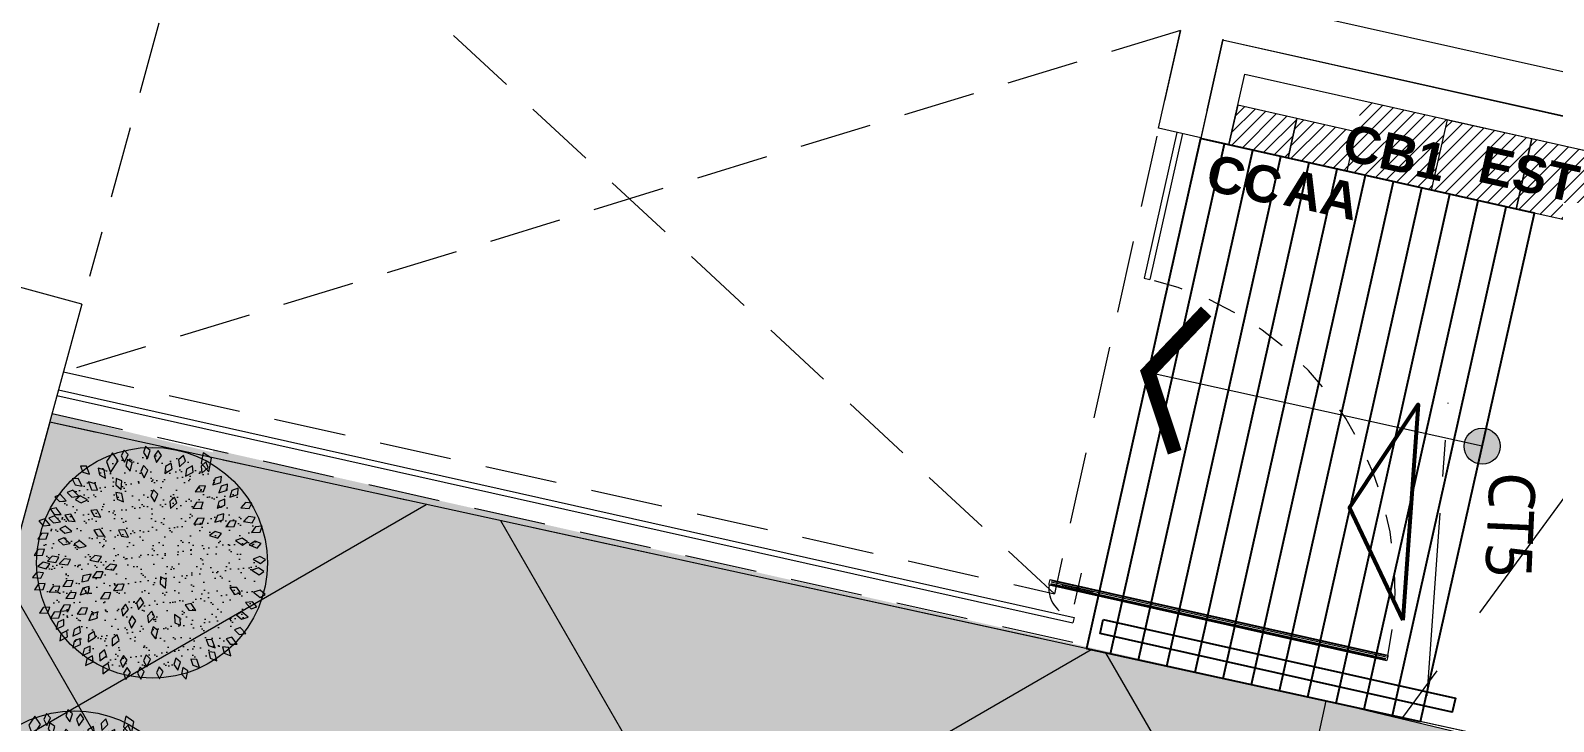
# Model space of a CAD drawing. Header units: inches. Extents: x 0 to 766, y -245 to 236.
# Drawn here: x 206.42 to 211.7, y 80.22 to 82.62 of the extents above; entities that cross this region are included whole.
import ezdxf

# ---------------------------------------------------------------- set-up
doc = ezdxf.new("R2010")
doc.units = ezdxf.units.IN
doc.header["$MEASUREMENT"] = 0
for name, pattern in [('ACAD_ISO03W100', [30, 12, -18]), ('ACAD_ISO13W100', [36, 12, -3, 12, -3, 0, -3, 0, -3]), ('HIDDEN', [0.375, 0.25, -0.125]), ('XREF_PAISAJISMO_200612$0$CENTERX2', [101.60000000000001, 63.5, -12.7, 12.7, -12.7])]:
    doc.linetypes.add(name, pattern=pattern)
for name, color, linetype, lineweight in [('A-PROYECCIONES', 251, 'HIDDEN', 9), ('DLP_ETAPAS', 251, 'Continuous', 9), ('DLP_HATCH', 251, 'Continuous', 9), ('DLP_MOBILIARIO', 251, 'Continuous', 9), ('DLP_MOBILIARIO FIJO', 251, 'Continuous', 9), ('DLP_MUROS', 251, 'Continuous', 9), ('DLP_PROYECCIONES', 251, 'HIDDEN', 9), ('MQ.TEXTOS GENERALES', 251, 'Continuous', 9), ('XREF_PAISAJISMO_200612$0$A-AN-CORTE', 251, 'Continuous', 9), ('XREF_PAISAJISMO_200612$0$A-MURO BAJO', 251, 'Continuous', 9), ('XREF_PAISAJISMO_200612$0$HATCH MUROS', 251, 'Continuous', 9), ('XREF_VEGETACION_200612$0$0_PA_alternathera verde', 251, 'Continuous', 9), ('XREF_VEGETACION_200612$0$0_PA_arrayan', 251, 'Continuous', 9), ('XREF_VEGETACION_200612$0$0_PA_VEGETACION', 251, 'Continuous', 9)]:
    doc.layers.add(name, color=color, linetype=linetype, lineweight=lineweight)
doc.styles.add('CUADROS', font='arial.ttf', dxfattribs={"height": 2})
doc.styles.add('XREF_PAISAJISMO_200612$0$AMB 50', font='l_10646.ttf', dxfattribs={"height": 0.2})

# ---------------------------------------------------------------- blocks, each defined once
blk = doc.blocks.new('XREF_PAISAJISMO_200612')
at = {"layer": 'XREF_PAISAJISMO_200612$0$HATCH MUROS', "true_color": 0xfecc66, "transparency": 33554636}
h = blk.add_hatch(color=31, dxfattribs=at)
h.dxf.hatch_style = 1
edge = h.paths.add_edge_path()
edge.add_line((54.89405069625354, 74.69672495964915), (55.27811512877815, 76.46721136756241))
edge.add_line((55.27811512877815, 76.46721136756241), (54.79171079854132, 76.58343159873039))
edge.add_line((54.79171079854132, 76.58343159873039), (54.51503128538025, 75.31592099461704))
edge.add_line((54.51503128538025, 75.31592099461704), (53.28586507274304, 75.64527508895844))
edge.add_arc((52.72007357972325, 73.97640617378056), 1.762170102351234, 71.27195757771082, 169.4345057587944)
edge.add_line((50.9877793911146, 74.29951654747128), (51.6265304882545, 73.47352974489331))
edge.add_arc((52.67135024428717, 74.06374299060553), 1.199999999170964, 66.45868895567799, 209.4618790281843, ccw=False)
edge.add_line((53.15064245814574, 75.16386978980154), (54.34548771445407, 74.8276569833979))
edge.add_line((54.34548771445407, 74.8276569833979), (54.89405069625354, 74.69672495964915))
at = {"layer": 'XREF_PAISAJISMO_200612$0$A-AN-CORTE', "linetype": 'XREF_PAISAJISMO_200612$0$CENTERX2', "ltscale": 0.01}
blk.add_line((52.59818449037266, 41.13173306826502, 2.873573018057788e-07), (55.21519589924719, 77.6159012708813, 1.507209068436844e-06), dxfattribs=at)
at = {"layer": 'XREF_PAISAJISMO_200612$0$A-AN-CORTE', "lineweight": 53, "elevation": 1.507209068436844e-06}
blk.add_lwpolyline([(55.05788557277992, 76.86264348123223), (54.87269481469411, 77.25189071241766), (55.11154524658923, 77.61072144471109)], close=True, dxfattribs=at)
at = {"layer": 'XREF_PAISAJISMO_200612$0$A-MURO BAJO', "elevation": 1.44340684943998e-06}
blk.add_lwpolyline([(54.89405069625354, 74.69672495964915), (55.27811512877815, 76.46721136756241), (54.79171079854132, 76.58343159873039), (54.51503128538025, 75.31592099461704), (53.28586507274304, 75.64527508895844, 0.4565830845115735), (50.9877793911146, 74.29951654747128), (51.6265304882545, 73.47352974489331, -0.7199181221196141), (53.15064245814574, 75.16386978980154), (54.34548771445407, 74.8276569833979)], format="xyb", close=True, dxfattribs=at)
at = {"layer": 'XREF_PAISAJISMO_200612$0$A-AN-CORTE', "insert": (55.50302353591542, 77.00608126446605, 1.507209075197874e-06), "char_height": 0.16, "attachment_point": 3, "rotation": 267.4064678946744, "style": 'XREF_PAISAJISMO_200612$0$AMB 50'}
blk.add_mtext_dynamic_manual_height_columns('CT5', width=1.056486298072969, gutter_width=1, heights=[0], dxfattribs=at)
blk = doc.blocks.new('XREF_VEGETACION_200612$0$vib 2')
at = {"layer": 'XREF_VEGETACION_200612$0$0_PA_arrayan', "color": 68, "true_color": 0x3d5200}
for points in [[(471.9991278601013, 17.40327505128238), (471.9866738549131, 17.38433920615082), (471.9947412778862, 17.36167107864796), (472.0110900439348, 17.38599382868125)], [(472.0238042046054, 17.40891701607177), (472.0178819022391, 17.39633102536962), (472.0247516089712, 17.3832593512432), (472.0325724509072, 17.399456377245)], [(472.0691685130013, 17.41660571361439), (472.0648215750683, 17.40339265348848), (472.0732307002172, 17.39125394889214), (472.0790227100223, 17.4082822148728)], [(472.0956921621608, 17.40829769946393), (472.0877171243825, 17.39690122633817), (472.0922654877425, 17.38285224325039), (472.1027251134618, 17.39748458584128)], [(472.1916999459867, 17.40313652296629), (472.1872218011545, 17.38091908173373), (472.2031735761645, 17.36290608109706), (472.2092520207831, 17.39157541718157)], [(471.9312554757778, 17.3750014276066), (471.9362852374229, 17.36203291477503), (471.9504886970377, 17.35799270809355), (471.9441533511697, 17.37482638305241)], [(472.030705056617, 17.38915131883394), (472.0274703579561, 17.37562292085584), (472.0368584490883, 17.36422444376731), (472.0412164100832, 17.38167487057731)], [(472.0650128810584, 17.3758903175073), (472.0593512305805, 17.36318494300917), (472.0664888819454, 17.35025762820493), (472.0739742462451, 17.36661239941043)], [(472.1233968454622, 17.38147155532374), (472.1115935541864, 17.37411199403718), (472.1102724547834, 17.35940430110412), (472.1256297008644, 17.3687672179945)], [(472.1495084159559, 17.39750684251197), (472.1393987686251, 17.3879530025446), (472.1410202030202, 17.37327538402019), (472.1542160061473, 17.38549749511912)], [(472.1685617030637, 17.37516873027289), (472.1563760033923, 17.36846130522355), (472.154257793917, 17.35384710925976), (472.170101040688, 17.36236184658062)], [(472.1970701181393, 17.38396217420498), (472.1868647333844, 17.37451066907229), (472.1883382153296, 17.35981746023259), (472.2016564808482, 17.37190600950316)], [(471.9138282526026, 17.34757867194693), (471.9201314029929, 17.33517902991852), (471.9346680541604, 17.33258147185742), (471.9266788235137, 17.34869610537996)], [(471.9672958700494, 17.32413026281313), (471.9626095443429, 17.33722679589073), (471.9485174655376, 17.34163982772762), (471.9544070842902, 17.32464507527751)], [(471.9690640062734, 17.37018244325063), (471.9712709731591, 17.35644890312261), (471.984315701971, 17.34952816723208), (471.9816401853354, 17.36731442121183)], [(472.0072622541147, 17.34896166609289), (472.0063585641862, 17.33508131408768), (472.0175366961939, 17.32543191514983), (472.0188851998752, 17.3433676548255)], [(472.2301299494396, 17.35317426655325), (472.216849733088, 17.34903703548267), (472.2118540585104, 17.33514082122968), (472.229079194109, 17.34031807180304)], [(471.8767784409972, 17.30959797979472), (471.8865132369244, 17.29966245889579), (471.9011591910421, 17.30154860921541), (471.8887008433954, 17.31452161171296)], [(471.9031515122751, 17.31885644349842), (471.9129879981514, 17.30902158849829), (471.9276137748297, 17.31105829947583), (471.9150226352793, 17.3239024586428)], [(471.920530002957, 17.30365578525095), (471.9328255470115, 17.29715190766251), (471.9462039124707, 17.30340337730459), (471.9303899802034, 17.31197243595434)], [(472.0059207432759, 17.31863085172833), (472.0092072874428, 17.30511495535762), (472.0227586467599, 17.29924791217451), (472.0186844011268, 17.31676675181666)], [(472.0858690981479, 17.32473780537327), (472.0804718505148, 17.31191787771129), (472.0878757557742, 17.29914119105299), (472.0950207297554, 17.31564751004578)], [(472.1308908290395, 17.30936928412336), (472.1207254950664, 17.2998747165982), (472.1222610845667, 17.28518786874244), (472.1355281224477, 17.29733261763874)], [(472.1965609583441, 17.33334824426671), (472.1826713152425, 17.33260082083919), (472.1744144473753, 17.32035804059637), (472.1923836147395, 17.32114432560812)], [(472.2427193064499, 17.33677128993281), (472.2295514937284, 17.33228915479364), (472.2249198925387, 17.31826739294021), (472.2420041621569, 17.32389206639803)], [(472.2652836304198, 17.32779293227077), (472.2522345667672, 17.32297600741501), (472.2479625335379, 17.30884054608046), (472.264897601269, 17.31489964674247)], [(471.8674055556874, 17.2834126044072), (471.8757167310754, 17.27225889690928), (471.8904833037422, 17.2721595655193), (471.8798815137007, 17.28668923405706)], [(471.9531595826988, 17.28075862140554), (471.9600395856749, 17.26866951944026), (471.9746824210687, 17.26675930827994), (471.9659432856084, 17.28247989132526)], [(472.1913401827306, 17.29818071918495), (472.1774505396288, 17.29743329575765), (472.1691936717617, 17.2851905155149), (472.1871628391261, 17.28597680052635)], [(472.2350661995038, 17.27384185733024), (472.2216746009388, 17.27008075175502), (472.2162890624615, 17.25633093319752), (472.2336533384089, 17.26102040445849)], [(472.2375130577273, 17.30498623644828), (472.2246111890482, 17.29978790865365), (472.2207564112678, 17.28553300692428), (472.2375061007713, 17.29208717517187)], [(472.2947827198608, 17.29633274976908), (472.2809356677341, 17.29765183076583), (472.2709557496599, 17.28676777038925), (472.2888430447632, 17.28488259300386)], [(471.8432023853429, 17.25905713633304), (471.8522458463065, 17.248488473169), (471.8669855839673, 17.24938383272581), (471.8554293522136, 17.26316652939764)], [(471.8641238487728, 17.26429892228333), (471.8739965423655, 17.25450041482125), (471.8886147074063, 17.25659105728167), (471.8759762794365, 17.26938868824808)], [(471.8875433468671, 17.24168499085601), (471.8983226230563, 17.23289362963541), (471.9126679937606, 17.23639675315681), (471.898844281489, 17.24790389002589)], [(471.8982852881148, 17.27098195765526), (471.905596492749, 17.25914865236626), (471.9202986570771, 17.25776738515364), (471.9109986551812, 17.27316281254658)], [(471.9596715611343, 17.23897057432196), (471.9672595637616, 17.2273128282531), (471.9819901928693, 17.22627837132236), (471.9723300109548, 17.24145038850105)], [(472.1935039490474, 17.26467152883387), (472.1796143059458, 17.26392410540634), (472.1713574380786, 17.25168132516353), (472.1893266054428, 17.2524676101753)], [(472.2614461514057, 17.25911742810021), (472.247556508304, 17.25837000467263), (472.2392996404368, 17.24612722443015), (472.2572688078012, 17.24691350944158)], [(472.3013743825365, 17.26605887792175), (472.2876041292039, 17.26802380805665), (472.27712633719, 17.25761816489685), (472.2949059541694, 17.25489889294519)], [(472.3160978734025, 17.2472291267417), (472.3022082303008, 17.24648170331412), (472.2939513624336, 17.23423892307136), (472.3119205297978, 17.23502520808304)], [(471.8626886242028, 17.23282966493801), (471.8487989811011, 17.2320822415104), (471.8405421132339, 17.21983946126758), (471.8585112805981, 17.22062574627935)], [(471.8840771310779, 17.21759840403476), (471.8942489705281, 17.20811080636852), (471.9087952631908, 17.210653817342), (471.8957660037138, 17.22305331803207)], [(471.9179686242347, 17.21006536739594), (471.9287884193358, 17.20132392236419), (471.9431174452183, 17.20489331339161), (471.9292406941218, 17.21633643354752)], [(472.0121751053676, 17.23879815353993), (472.0185452591874, 17.22643280002396), (472.0330957531845, 17.22391393927114), (472.0250194416004, 17.23998510634376)], [(472.2303035076272, 17.23186319229057), (472.2170309881666, 17.23602504938171), (472.2050109889733, 17.2274471035644), (472.2221185369953, 17.2218936343279)], [(472.2855023918595, 17.21469772316737), (472.2737293897624, 17.22210564115389), (472.2599197582529, 17.21687538182732), (472.2750463125652, 17.20714416532985)], [(472.3143617069008, 17.21054551540897), (472.3013713616356, 17.21551861878223), (472.288844847143, 17.20769890205324), (472.3055770190808, 17.20110014140263)], [(471.8550422716805, 17.19861191274353), (471.8411526285786, 17.19786448931595), (471.8328957607115, 17.18562170907313), (471.8508649280757, 17.1864079940849)], [(471.8853725824287, 17.18197588400755), (471.8715792613734, 17.18377174634582), (471.8612299039518, 17.17323835486857), (471.8790415405041, 17.17073739040887)], [(471.910446139305, 17.17683221118372), (471.896628000266, 17.17842590524867), (471.8864339929978, 17.1677420973663), (471.9042803415284, 17.16550221700888)], [(471.9756770814882, 17.18322690456202), (471.9619528263375, 17.18549089392448), (471.9512511746037, 17.17531562069885), (471.9689674367252, 17.1722102581862)], [(472.3233366244269, 17.17668400320403), (472.311261622581, 17.18358872316204), (472.2976849031984, 17.17778060592329), (472.3132084730252, 17.16869611365746)], [(471.8529816687287, 17.14894762808089), (471.8391069233886, 17.14993366511248), (471.8293913657062, 17.13881298734668), (471.8473187878926, 17.1373580805982)], [(471.8660329037291, 17.16782945297891), (471.8525135439806, 17.17110172119393), (471.8410890306565, 17.16174533137982), (471.8585272836685, 17.1573389097268)], [(471.9338902948323, 17.12975302772929), (471.9475505362749, 17.13237574216433), (471.9540722237375, 17.14562448277169), (471.9363753537723, 17.14241044896286)], [(471.9794218933341, 17.15051873528043), (471.9655125491025, 17.15062347457134), (471.9565212977791, 17.1389094259676), (471.9745048867752, 17.1385935989407)], [(472.0081281987939, 17.16505209735902), (471.9943778646585, 17.16715189221545), (471.9837985925572, 17.1568494392622), (472.0015507046439, 17.15395604396474)], [(472.320219637316, 17.15175342620461), (472.3084552124438, 17.15917495803504), (472.2946395399031, 17.15396067694493), (472.3097548271959, 17.14421196882793)], [(471.8561739585929, 17.12575092121491), (471.8422843154911, 17.12500349778767), (471.8340274476239, 17.11276071754486), (471.8519966149883, 17.11354700255632)], [(471.8871920905565, 17.12063593790088), (471.8733024474548, 17.11988851447361), (471.8650455795875, 17.1076457342308), (471.8830147469517, 17.10843201924257)], [(471.9158437026969, 17.13271523026833), (471.9019540595952, 17.1319678068408), (471.893697191728, 17.11972502659802), (471.9116663590921, 17.1205113116097)], [(471.9496185623283, 17.11952516827088), (471.9361875401698, 17.11590736907021), (471.9306553898372, 17.10221588092062), (471.9480687823412, 17.10671954402957)], [(472.0237692395729, 17.12447901158595), (472.0098795964709, 17.1237315881587), (472.0016227286038, 17.11148880791583), (472.0195918959681, 17.11227509292732)], [(472.1012330537493, 17.13995780387387), (472.1003802427454, 17.12607423298343), (472.111593665671, 17.11646586780844), (472.1128764240457, 17.13440642941719)], [(472.2705270150441, 17.10602029360768), (472.2624571855337, 17.11734984253687), (472.2476961478407, 17.11776613722128), (472.2579835942099, 17.10301223376928)], [(471.9100743109877, 17.08089120877986), (471.8961922313503, 17.08001445783429), (471.8880497436159, 17.06769530897779), (471.9060108086499, 17.06864891410259)], [(471.9223469630639, 17.10711095016765), (471.90845160975, 17.10647850763439), (471.900093699364, 17.09430448327791), (471.9180687588504, 17.09494202256789)], [(471.9957871998629, 17.10666925006131), (471.9818975567611, 17.1059218266337), (471.9736406888939, 17.09367904639092), (471.9916098562584, 17.09446533140266)], [(472.0267184384267, 17.08202757759358), (472.017925008146, 17.07124998921912), (472.0214253778221, 17.05690394630923), (472.0329351681207, 17.0707254493812)], [(472.0584880827169, 17.09626565518792), (472.0502723602935, 17.08504145221687), (472.0545207645998, 17.07089887126759), (472.0652893641604, 17.08530534493025)], [(472.1532569721846, 17.08109375610911), (472.1610950348405, 17.06960264645468), (472.175844572892, 17.06888664204416), (472.1658588991897, 17.08384643952288)], [(472.3049827001154, 17.07648424577365), (472.2958495072797, 17.08697546190407), (472.2811179345431, 17.08595453107415), (472.2927911951269, 17.07227081055546)], [(472.3230863208236, 17.10305201458183), (472.3120773882045, 17.11155402786463), (472.2978301032031, 17.10767119318691), (472.3119545166792, 17.0965352081011)], [(471.8663644296191, 17.07586084740194), (471.8524747865171, 17.0751134239747), (471.8442179186499, 17.06287064373188), (471.8621870860145, 17.06365692874331)], [(471.889638327005, 17.06576830096182), (471.8757536645921, 17.06493344950857), (471.8675740352948, 17.05263893042056), (471.8855378964714, 17.05353832550565)], [(471.8958534949202, 17.04958886050997), (471.8831447912918, 17.04393468688727), (471.879799744091, 17.02955163455942), (471.896305581002, 17.03669772214343)], [(471.9464331557788, 17.07428867330424), (471.9325435126772, 17.07354124987665), (471.9242866448101, 17.06129846963387), (471.9422558121742, 17.06208475464561)], [(471.9675738361461, 17.06561034058126), (471.9543059246627, 17.06143381665006), (471.9493514063843, 17.04752287549988), (471.9665611412522, 17.05275109179828)], [(472.0407998125292, 17.05718892823358), (472.0338229965551, 17.04515543887498), (472.0395498087595, 17.03154422449009), (472.0487269836328, 17.04701318312476)], [(472.0828863184533, 17.0672609851137), (472.0731038350667, 17.05737241362618), (472.0752181820086, 17.04275765834049), (472.0879952995834, 17.05541682444121)], [(472.1431556005668, 17.03805745600607), (472.142884261277, 17.05196454780341), (472.1309314150905, 17.06063582239795), (472.131101891352, 17.0426502682576)], [(472.2618731972742, 17.05929127437574), (472.2727632277976, 17.05063748546723), (472.2870629632411, 17.05432246868213), (472.2730942600488, 17.06565315934992)], [(471.9020619561104, 17.02567266258305), (471.8898455405596, 17.01902134554291), (471.887660148725, 17.00441704488958), (471.9035423837974, 17.01285883551665)], [(471.9302769097613, 17.03512574451744), (471.9179018181759, 17.02877452923724), (471.9153606839006, 17.01422790861096), (471.9314441967879, 17.02227960613965)], [(471.9601214090856, 17.02456169746074), (471.9485773204055, 17.01680187505161), (471.9477611385283, 17.00205754115043), (471.9627884237772, 17.01194136216975)], [(472.0093882638051, 17.0172671663461), (471.9984637248761, 17.0086569818842), (471.9987643284816, 16.99389313507765), (472.013001557347, 17.00488451961814)], [(472.0852723583308, 17.03415629966037), (472.0812669136661, 17.02083574260299), (472.0899856571089, 17.00891747730017), (472.0953375062449, 17.02608916710383)], [(472.2575816109248, 17.02804146086364), (472.2673630416371, 17.01815184810641), (472.2819999601167, 17.02010688070891), (472.2694807177307, 17.03302112826614)], [(471.9304662182968, 17.00978764210532), (471.917858695864, 17.00391131626495), (471.914766569561, 16.98947177714567), (471.9311444591964, 16.99690642246199)], [(471.9516418350823, 16.99311642633708), (471.9388391641212, 16.98767837121232), (471.9352509236898, 16.97335405392837), (471.9518754585199, 16.98021947901151)], [(471.9825233693091, 16.98536237849359), (471.9717541946844, 16.97655864603644), (471.9723181710373, 16.96180251288015), (471.9863570222409, 16.97304617228323)], [(472.1979020280947, 17.00738808887391), (472.2026591088393, 16.99431709005714), (472.2167748464238, 16.98998033003454), (472.2107934093976, 17.00694298404267)], [(472.2321669876316, 16.99170220966022), (472.2359621967923, 16.97832023616226), (472.249725690669, 16.97296974353537), (472.2449919982344, 16.99032201646432)], [(472.2399053988038, 17.00867457269498), (472.2483900304832, 16.99765223843531), (472.2631563502151, 16.99778390706083), (472.2523285752761, 17.01214595808955)], [(471.9569241407396, 16.97264876413521), (471.9444619520573, 16.96647019791626), (471.9417188399888, 16.95196030917671), (471.9579127312776, 16.95978763980761)], [(471.9896707949354, 16.95741639135522), (471.9785002073352, 16.94912791743385), (471.9783708440703, 16.93436157732557), (471.9929220443532, 16.94493379517339)], [(472.0223432390733, 16.97374342907903), (472.0153781874135, 16.96170312664722), (472.0211182998611, 16.94809751588758), (472.0302803516985, 16.96357543648494)], [(472.0704825728195, 16.97470032761799), (472.0649396098166, 16.96194272641605), (472.0721974614599, 16.9490825116211), (472.0795300388005, 16.96550635189757)], [(472.1335297547532, 16.96779044449741), (472.1293706982108, 16.95451704719468), (472.1379511800154, 16.94249885818604), (472.1435010394947, 16.95960757759022)], [(472.1650447614836, 16.96578184343801), (472.1694842578887, 16.9525995940495), (472.1834909569655, 16.94792263820017), (472.1779216031351, 16.96502502159538)], [(472.2031155995646, 16.98126632587497), (472.2065555556306, 16.96778865806706), (472.2201727254758, 16.96207602115748), (472.2158996206267, 16.97954742049569)], [(472.030000023455, 16.94774171370608), (472.0223566240668, 16.93612021324051), (472.0273078453716, 16.92220809828106), (472.0373415772132, 16.9371357050959)], [(472.0576167209745, 16.94881853898118), (472.0519104534347, 16.9361331403654), (472.0590026287028, 16.92318082068826), (472.0665454243158, 16.93950918417747)], [(472.0979690943521, 16.94925666250339), (472.0921063795957, 16.93664280492672), (472.0990378277722, 16.92360376503777), (472.1067819836412, 16.9398375960634)], [(472.1481873327727, 16.94765669469166), (472.1454389599439, 16.93402117951763), (472.1552290463867, 16.92296605660999), (472.1589595715612, 16.94056129465406)]]:
    blk.add_lwpolyline(points, close=True, dxfattribs=at)
blk = doc.blocks.new('XREF_VEGETACION_200612$0$ARRAYAN')
at = {"layer": 'XREF_VEGETACION_200612$0$0_PA_arrayan', "true_color": 0x779e00}
h = blk.add_hatch(dxfattribs=at)
h.set_pattern_fill('AR-SAND', color=64, scale=0.0009, style=0)
h.set_pattern_definition([(37.50000000000001, (878.0805660225582, 496.4642429204698), (-0.0014400281663856, 0.0440471913596408), [0, -0.0347472, 0, -0.038862, 0, -0.0371475]), (7.499999999999999, (878.0805660225582, 496.4642429204698), (0.0404570954824202, 0.0645142590511519), [0, -0.0187452, 0, -0.0313182, 0, -0.0120015]), (327.5, (878.0524482225583, 496.4642429204698), (0.0711893133217312, 0.0001293466210691), [0, -0.01143, 0, -0.041148, 0, -0.053721]), (317.5, (878.0524482225583, 496.4642429204698), (0.0687200807225068, 0.0200636390931495), [0, -0.005715, 0, -0.0269748, 0, -0.030861])])
h.paths.add_polyline_path([(784.3152277029352, 808.4285049173043, 1), (783.7942965999522, 808.4285049173043, 1)])
at = {"layer": 'XREF_VEGETACION_200612$0$0_PA_arrayan'}
blk.add_circle((784.0578047917517, 808.4294242570828), 0.2761531747650853, dxfattribs=at)
at = {"layer": 'XREF_VEGETACION_200612$0$0_PA_arrayan', "color": 252, "xscale": 1.128600000000005, "yscale": 1.128600000000005, "zscale": 1.128600000000005}
blk.add_blockref('XREF_VEGETACION_200612$0$vib 2', (251.2648154271443, 789.0514367767951), dxfattribs=at)
blk = doc.blocks.new('paisajismo et 1')
at = {"layer": 'XREF_VEGETACION_200612$0$0_PA_alternathera verde', "true_color": 0x99b29c, "transparency": 33554618}
h = blk.add_hatch(dxfattribs=at)
h.set_pattern_fill('STIP2', color=253, scale=0.1, angle=45, style=0, double=1, pattern_type=2)
h.set_pattern_definition([(45, (-0.05515432893298566, 0.0678822509944439), (-0.07071067811865477, 0.07071067811865477), [0, -0.1]), (45, (-0.03535533905960619, 0.06505382340401411), (-0.07071067811865477, 0.07071067811865477), [0, -0.1]), (45, (-0.02192031021695584, 0.04454772733151913), (-0.07071067811865477, 0.07071067811865477), [0, -0.1]), (45, (0.01909188309218735, 0.05303300824016333), (-0.07071067811865477, 0.07071067811865477), [0, -0.1]), (45, (-0.008485281374305487, 0.07636753190308809), (-0.07071067811865477, 0.07071067811865477), [0, -0.1]), (45, (-0.006363961030729115, 0.112429978325963), (-0.07071067811865477, 0.07071067811865477), [0, -0.1]), (45, (-0.03606244584079832, 0.09263098798692226), (-0.07071067811865477, 0.07071067811865477), [0, -0.1]), (45, (0.02262741699814796, 0.09333809465169907), (-0.07071067811865477, 0.07071067811865477), [0, -0.1]), (45, (0.04171930009033531, 0.06717514432966709), (-0.07071067811865477, 0.07071067811865477), [0, -0.1]), (45, (0, 0.004242640919983387), (-0.07071067811865477, 0.07071067811865477), [0, -0.1]), (45, (-0.001414213562384248, 0.03111269790679216), (-0.07071067811865477, 0.07071067811865477), [0, -0.1]), (45, (0.02192031021695584, 0.02757716458290815), (-0.07071067811865477, 0.07071067811865477), [0, -0.1]), (45, (0.01979898987337947, 0.115965511649847), (-0.07071067811865477, 0.07071067811865477), [0, -0.1]), (45, (0.0148492424050346, 0.07566042523831129), (-0.07071067811865477, 0.07071067811865477), [0, -0.1]), (45, (-0.01414213562384248, 0.09333809465169907), (-0.07071067811865477, 0.07071067811865477), [0, -0.1]), (45, (0.004242640687152743, 0.09899494890123606), (-0.07071067811865477, 0.07071067811865477), [0, -0.1]), (45, (-0.002121320343576372, 0.05444722250103951), (-0.07071067811865477, 0.07071067811865477), [0, -0.1]), (45, (-0.02050609665457159, 0.112429978325963), (-0.07071067811865477, 0.07071067811865477), [0, -0.1]), (45, (0.04313351365271956, 0.09263098798692226), (-0.07071067811865477, 0.07071067811865477), [0, -0.1]), (45, (0.0622253967449069, 0.0692964643239975), (-0.07071067811865477, 0.07071067811865477), [0, -0.1]), (120.9638, (-0.02757716446649283, 0.05303300824016333), (0.141421532209918, -0.2828426137166201), [0.004123099999999989, -0.4081874999999993]), (14.03620000000003, (-0.03040559159126133, 0.07990306615829468), (-0.3535534263607663, -0.07071036266044872), [0.005831, -0.5772642]), (23.19860000000003, (0.006363961030729115, 0.08414570707827806), (0.282842725450836, 0.1414213818706459), [0.0053852, -0.5331313]), (194.0362, (0.04101219330914319, 0.05091168824583292), (0.3535534263607664, 0.07071036266044864), [0.005830999999999989, -0.5772641999999986]), (98.13009999999991, (0.009899494936689734, 0.03818376641720533), (-0.07071066359193326, 0.3535533934986177), [0.004999999999999999, -0.4949999999999999]), (0, (-0.003535533905960619, 0.1265721134841442), (0.07071070000000002, 0.07071069999999999), [0.005656900000000001, -0.1357645]), (146.3099, (0.03535533905960619, 0.07778174616396427), (-0.3535532763525759, 0.2121322549781836), [0.005099, -0.5048028999999999]), (8.130100000000086, (-0.01979898987337947, 0.02828427124768496), (0.3535533934986178, 0.07071066359193351), [0.004999999999999996, -0.4949999999999997]), (0, (-0.05586143571417779, 0.08131727948784828), (0.07071070000000002, 0.07071069999999999), [0.0042426, -0.1371787])])
edge = h.paths.add_edge_path()
edge.add_arc((51.71452824366861, 60.85070884227753), 1.000000000216064, 43.0791400622907, 201.8251881637574)
edge.add_arc((49.35667361045489, 60.07555095106363), 1.485354890708911, -86.78856903532977, 15.757876152655115, ccw=False)
edge.add_arc((49.53357393966871, 55.64184337481856), 2.952172311638322, 91.81863581691148, 163.0055155460936)
edge.add_line((46.71031444182154, 56.50470325071365), (46.6640651547059, 56.33555851131678))
edge.add_arc((49.53357393763145, 55.64184337668121), 2.952172309217285, 166.4092828962823, 218.9557343629963)
edge.add_arc((48.8443901540013, 54.97701175138354), 1.999999995301538, 126.64201920200159, 216.5574689137809, ccw=False)
edge.add_line((47.65076319815125, 56.58177175465971), (52.31134172272868, 60.04832883924246))
edge.add_arc((51.71452824343578, 60.85070884227753), 0.9999999991681295, 306.6420192171174, 403.0791400531792)
edge = h.paths.add_edge_path()
edge.add_arc((48.24317445792258, 69.78608579654247), 3.570987634337727, 308.6827920765558, 355.422778427953, ccw=False)
edge.add_arc((51.61177067240351, 65.35293390322477), 1.999999997126928, 119.9432591410272, 124.63522977367461, ccw=False)
edge.add_line((50.6134864394844, 67.08597417362034), (53.30191520074732, 68.6345914201811))
edge.add_arc((52.80277308280347, 69.50111155677587), 1.000000000514846, 299.9432591747675, 540.0000000533608)
edge = h.paths.add_edge_path()
edge.add_line((50.94000118487747, 77.43960933107883), (49.32637376661296, 71.45953549351543))
edge.add_arc((51.36612315132516, 70.81633663550019), 2.13875719131132, 89.20540455432968, 162.4982537651871, ccw=False)
edge.add_line((51.39578314134269, 72.9548881566152), (51.24286988412496, 73.15231186058372))
edge.add_arc((52.71662894968176, 74.02651515882462), 1.713533539200834, 79.26616203354871, 210.6755386143308, ccw=False)
edge.add_line((53.03576925653033, 75.71006695646793), (54.51503128538025, 75.31592099461704))
edge.add_line((54.51503128538025, 75.31592099461704), (54.79356219971669, 76.58298922982067))
edge.add_line((54.79356219971669, 76.58298922982067), (50.94000118487747, 77.43960933107883))
at = {"layer": 'XREF_VEGETACION_200612$0$0_PA_alternathera verde', "true_color": 0xcde5ce, "transparency": 33554618}
h = blk.add_hatch(color=254, dxfattribs=at)
edge = h.paths.add_edge_path()
edge.add_line((54.58191635808907, 75.6223316071555), (54.51503128538025, 75.31592099461704))
edge.add_line((54.51503128538025, 75.31592099461704), (53.28586507274304, 75.64527508895844))
edge.add_arc((52.72734840452904, 74.01878644526005), 1.719711073626238, 71.04814392273384, 107.9064280012974)
edge.add_arc((52.64217447076226, 74.0506981043145), 1.664682255013846, 105.4538315470579, 212.0361834056438)
edge.add_line((51.23100122841424, 73.16765954904258), (50.16290020092856, 74.5253567583859))
edge.add_line((50.16290020092856, 74.5253567583859), (50.93627608695533, 77.4543372457847))
edge.add_line((50.93627608695533, 77.4543372457847), (54.79171079854132, 76.58343159873039))
edge.add_line((54.79171079854132, 76.58343159873039), (54.58191635808907, 75.6223316071555))
at = {"layer": 'XREF_VEGETACION_200612$0$0_PA_VEGETACION', "true_color": 0x9a9384, "transparency": 33554508}
h = blk.add_hatch(color=252, dxfattribs=at)
h.dxf.hatch_style = 1
h.paths.add_polyline_path([(47.38532567897346, 58.9732575379312), (46.6418170403922, 59.17655107565224), (48.35613978750189, 65.44640827272087), (47.72915420783102, 65.61784051172435), (50.94321559474338, 77.44239170197397), (50.37695617336431, 77.57871419657022), (46.9998552465986, 65.22549911215901), (47.62680935280514, 65.05407547857612), (45.91251832296257, 58.78421055991203), (46.68419261727831, 58.57321584038436), (45.41820021453896, 53.94317787420005), (45.96878574747825, 53.79263113904744)])
blk.add_blockref('XREF_PAISAJISMO_200612', (0, 0))
at = {"layer": 'XREF_VEGETACION_200612$0$0_PA_arrayan', "color": 7, "xscale": 1.448471488116207, "yscale": 1.448471488116207, "zscale": 1.448471488116207}
for p in [(-1084.961699643551, -1093.925043364987, -5.041488800791064e-08), (-1085.230751760479, -1094.838076712564, -5.041488800791064e-08)]:
    blk.add_blockref('XREF_VEGETACION_200612$0$ARRAYAN', p, dxfattribs=at)
blk = doc.blocks.new('ELECTRICAS')
h = blk.add_hatch()
h.set_pattern_fill('ANSI31', color=1, scale=0.01)
h.set_pattern_definition([(45, (-0.002005235408432782, 0.0009849760681390762), (-0.02245064030267288, 0.02245064030267288), [])])
h.paths.add_polyline_path([(227565.7607684601, 8188089.664088281), (227565.7913432915, 8188089.800644218), (227565.9962599004, 8188089.754807708), (227565.9656781539, 8188089.618162508)])
h = blk.add_hatch()
h.set_pattern_fill('ANSI31', color=1, scale=0.01)
h.set_pattern_definition([(45, (0.4956424296833575, -0.1105201486498117), (-0.02245064030267288, 0.02245064030267288), [])])
h.paths.add_polyline_path([(227566.170574097, 8188089.572233641), (227566.2252123655, 8188089.816164298), (227566.5179710026, 8188089.750677303), (227566.463325819, 8188089.506657383)])
h = blk.add_hatch()
h.set_pattern_fill('ANSI31', color=1, scale=0.01)
h.set_pattern_definition([(45, (0.2028990960097872, -0.04493553936481476), (-0.02245064030267288, 0.02245064030267288), [])])
h.paths.add_polyline_path([(227565.9656727915, 8188089.618167765), (227565.9962476229, 8188089.754723703), (227566.2011642318, 8188089.708887192), (227566.1705824854, 8188089.572241993)])
h = blk.add_hatch()
h.set_pattern_fill('ANSI31', color=1, scale=0.01)
h.set_pattern_definition([(45, (-23.55969265298336, -89.79191284626722), (-0.02245064030267288, 0.02245064030267288), [])])
h.paths.add_polyline_path([(227566.4633058493, 8188089.506534534), (227566.5179159112, 8188089.750497115), (227566.8106710089, 8188089.684965041), (227566.7560609469, 8188089.441002459)])
h = blk.add_hatch()
h.set_pattern_fill('ANSI31', color=1, scale=0.01)
h.set_pattern_definition([(45, (-23.2669375554251, -89.85744492057711), (-0.02245064030267288, 0.02245064030267288), [])])
h.paths.add_polyline_path([(227566.7560609468, 8188089.441002459), (227566.8106710088, 8188089.684965041), (227567.1034261065, 8188089.619432966), (227567.0488160445, 8188089.375470385)])
at = {"color": 4, "flags": 128}
for points, elevation in [([(227565.7391906091, 8188090.027584882), (227565.6631845433, 8188089.685937289), (227565.7607684601, 8188089.664088281), (227565.8153785383, 8188089.908050858), (227567.1034870576, 8188089.619714226), (227567.0488595486, 8188089.37566474), (227567.146401077, 8188089.35362636), (227567.222917302, 8188089.695451567), (227565.7388698604, 8188090.026143116)], -2.061843399982801e-06), ([(227565.7607684601, 8188089.664088281), (227565.9656856196, 8188089.61816489), (227565.9962485816, 8188089.754788115), (227565.7913480091, 8188089.800665288), (227565.7607684602, 8188089.664088281)], -2.061843399982801e-06), ([(227565.9656773261, 8188089.618187999), (227566.1705944856, 8188089.572264609), (227566.2011574476, 8188089.708887833), (227565.9962568751, 8188089.754765007), (227565.9656773261, 8188089.618187999)], -2.061843399982801e-06), ([(227566.4633058493, 8188089.506534534), (227566.5179159112, 8188089.750497115), (227566.8106710089, 8188089.684965041), (227566.7560609469, 8188089.441002459), (227566.4633058493, 8188089.506534534)], -3.306669671762158e-06), ([(227566.7560609468, 8188089.441002459), (227566.8106710088, 8188089.684965041), (227567.1034261065, 8188089.619432966), (227567.0488160445, 8188089.375470385), (227566.7560609468, 8188089.441002459)], -3.306669671762158e-06), ([(227566.1705944856, 8188089.572264609), (227566.4633332847, 8188089.506659766)], -2.061843399982801e-06)]:
    blk.add_lwpolyline(points, dxfattribs=dict(at, elevation=elevation))
at = {"color": 7, "char_height": 0.1277198785857245, "attachment_point": 5, "rotation": 347.5281220524041, "style": 'CUADROS'}
for s, insert in [('{\\fArial|b1|i0|c0|p34;CB1}', (227566.3357651336, 8188089.636199614, -777.2223899556477)), ('{\\fArial|b1|i0|c0|p34;EST}', (227566.8002784723, 8188089.561631045, -777.222391200474)), ('{\\fArial|b1|i0|c0|p34;CC}', (227565.814138085, 8188089.542020028, -777.2223890169142)), ('{\\fArial|b1|i0|c0|p34;AA}', (227566.0829787826, 8188089.490840143, -777.2223890169142))]:
    blk.add_mtext_dynamic_manual_height_columns(s, width=0.4114288531011898, gutter_width=12.49999999999999, heights=[0], dxfattribs=dict(at, insert=insert))
blk = doc.blocks.new('P VID 120')
at = {"color": 8}
for p, q in [((-0.106999999989057, -0.09449874330312014), (-0.106999999989057, 1.094498744234443)), ((-0.103000000002794, -0.09449874330312014), (-0.103000000002794, 1.094498744234443)), ((-0.09700000000884756, -0.09449874330312014), (-0.09700000000884756, 1.094498744234443)), ((-0.09299999999348074, -0.09449874330312014), (-0.09299999999348074, 1.094498744234443))]:
    blk.add_line(p, q, dxfattribs=at)
at = {"color": 7}
for p, q in [((-0.1000000000058208, 0.05499999970197678), (-0.1000000000058208, -0.05499999970197678)), ((-0.1549999999988358, 0), (-0.04500000001280569, 0))]:
    blk.add_line(p, q, dxfattribs=at)
blk.add_lwpolyline([(-0.08999999999650754, 1.099498744122684), (-0.08999999999650754, -0.099498744122684, -0.050125628933755), (-0.1099999999860302, -0.099498744122684), (-0.1099999999860302, 1.099498744122684, -0.050125628933752), (-0.08999999999650754, 1.099498744122684, 1.105541596785024)], format="xyb")
blk.add_circle((-0.1000000000058208, 0), 0.005, dxfattribs=at)
at = {"color": 8, "linetype": 'ACAD_ISO03W100', "ltscale": 0.0025}
blk.add_arc((-0.1000000000058208, 0), 0.1, 275.73917046704, 0, dxfattribs=at)
at = {"layer": 'DLP_PROYECCIONES', "linetype": 'HIDDEN', "ltscale": 0.00025}
blk.add_arc((-0.1000000000058208, 0), 1.1, 90, 180, dxfattribs=at)
blk = doc.blocks.new('P1 A')
at = {"layer": 'DLP_MOBILIARIO FIJO', "ltscale": 0.00025}
for p, q in [((-3.184638824313879, -11.68756495416164), (-3.184638879261911, -12.20512507855892)), ((-3.164638827554882, -11.68756495602429), (-3.164638883434236, -12.20512508042157)), ((-3.184638879261911, -12.20512507855892), (-3.164638883434236, -12.20512508042157)), ((-6.771450473694131, -13.40512490551919), (-3.164638971444219, -13.40512507967651)), ((-3.164638971444219, -13.40512507967651), (-3.164638972142711, -13.42512507457286)), ((-6.772384464740753, -13.42512490134686), (-3.164638972375542, -13.42512507550418))]:
    blk.add_line(p, q, dxfattribs=at)
at = {"layer": 'DLP_MUROS'}
for p, q in [((-4.549070330569521, -11.18964338768274), (-1.549887628527358, -11.18964344915003)), ((-3.099635136313736, -11.34011694509536), (-1.549887627596036, -11.34011691994965)), ((-6.757074444787577, -13.09728410001844), (-7.456312398659065, -13.06463002040982)), ((-6.757074444787577, -13.09728410001844), (-6.85970162297599, -15.29488910268992))]:
    blk.add_line(p, q, dxfattribs=at)
blk.add_lwpolyline([(-3.099638784071431, -11.33756531774998), (-3.099138447316363, -11.6875649606809), (-3.24963881354779, -11.68756494857371), (-3.24963878444396, -11.34011711832136)], dxfattribs=at)
at = {"layer": 'DLP_PROYECCIONES'}
for p, q in [((-3.24963878444396, -11.34011711832136), (-6.768415002850816, -13.34012490790337)), ((-6.675015597138554, -11.34011696558446), (-6.752409574342892, -12.99739298783243)), ((-6.675015597138554, -11.34011696558446), (-3.249638952547684, -13.3401250904426)), ((-3.24963878444396, -11.34011711645871), (-3.249638953013346, -13.3401250038296)), ((-3.099638784304261, -11.34011712484062), (-3.099638961488381, -13.49012501072139)), ((-6.768415002850816, -13.34012490790337), (-3.249638953013346, -13.3401250038296)), ((-6.77541993628256, -13.49012490548193), (-3.099638961488381, -13.49012501072139))]:
    blk.add_line(p, q, dxfattribs=at)
at = {"layer": 'DLP_MOBILIARIO', "rotation": 269.9999966657272}
blk.add_blockref('P VID 120', (-3.174638955388218, -13.40512507874519), dxfattribs=at)
blk = doc.blocks.new('ETAPAS_EL-ROSARIO-01')
at = {"layer": 'DLP_HATCH'}
h = blk.add_hatch(dxfattribs=at)
h.set_pattern_fill('NET', color=8, scale=0.5, angle=30)
h.set_pattern_definition([(29.99999999999999, (-226598.6886320594, -8188115.858783023), (-0.7937499999999998, 1.374815328507796), []), (120, (-226598.6886320594, -8188115.858783023), (-1.374815328507796, -0.7937499999999997), [])])
edge = h.paths.add_edge_path()
edge.add_line((-5.119257558631944, -39.38055419642478), (-2.145317182556028, -34.362713820301))
edge.add_line((-2.145317182556028, -34.362713820301), (-0.7240417564753443, -35.17092017363757))
edge.add_line((-0.7240417564753443, -35.17092017363757), (6.173584206553642, -23.15930621977895))
edge.add_line((6.173584206553642, -23.15930621977895), (4.372489723959006, -12.48715165443718))
edge.add_line((4.372489723959006, -12.48715165443718), (3.084003503667191, -7.412719970569015))
edge.add_line((3.084003503667191, -7.412719970569015), (0.6028502009867225, -1.453054812736809))
edge.add_line((0.6028502009867225, -1.453054812736809), (-26.05888872095966, -11.4215807216242))
edge.add_line((-26.05888872095966, -11.4215807216242), (-38.30667500055279, -6.003316828981042))
edge.add_line((-38.30667500055279, -6.003316828981042), (-39.01143954624422, -15.82896352373064))
edge.add_line((-39.01143954624422, -15.82896352373064), (-41.04641557997093, -27.65982411149889))
edge.add_arc((-46.95957980857929, -26.64272587094456), 6.000000002119358, 309.9255506769823, 350.2402988185339, ccw=False)
edge.add_line((-43.10882972707623, -31.24400002416223), (-48.93134561294573, -36.11679237801582))
edge.add_line((-48.93134561294573, -36.11679237801582), (-63.58545379701536, -32.11002549156547))
edge.add_line((-63.58545379701536, -32.11002549156547), (-61.2715167705901, -23.64699377864599))
edge.add_line((-61.2715167705901, -23.64699377864599), (-60.8656602006231, -17.4209560174495))
edge.add_line((-60.8656602006231, -17.4209560174495), (-71.96898017692729, -14.997259397991))
edge.add_line((-71.96898017692729, -14.997259397991), (-72.46370098288753, -16.80662044230849))
edge.add_line((-72.46370098288753, -16.80662044230849), (-97.98786569951335, -9.828191481530666))
edge.add_line((-97.98786569951335, -9.828191481530666), (-103.8112985943153, -36.55343463178724))
edge.add_line((-103.8112985943153, -36.55343463178724), (-110.35362560043, -66.42470536567271))
edge.add_line((-110.35362560043, -66.42470536567271), (-53.61793261306593, -81.61772925034165))
edge.add_line((-53.61793261306593, -81.61772925034165), (-44.92496922399732, -72.72020544484258))
edge.add_line((-44.92496922399732, -72.72020544484258), (-5.119257558631944, -39.38055419642478))
at = {"linetype": 'ACAD_ISO13W100', "ltscale": 0.15}
blk.add_lwpolyline([(8.322537324856967, 1.433249838650227), (-26.05888872095966, -11.4215807216242), (-38.30667500055279, -6.003316828981042), (-39.01143954624422, -15.82896352373064), (-41.04641557997093, -27.65982411149889, -0.1777433715196542), (-43.10882972707623, -31.24400002416223), (-48.93134561294573, -36.11679237801582), (-63.58545379701536, -32.11002549156547), (-61.2715167705901, -23.64699377864599), (-60.8656602006231, -17.4209560174495), (-71.96898017692729, -14.997259397991), (-72.46370098288753, -16.80662044230849), (-109.9024071195745, -6.570698751136661)], format="xyb", dxfattribs=at)
at = {"ltscale": 0.15}
blk.add_lwpolyline([(-5.119257558631944, -39.38055419642478), (-2.145317182556028, -34.362713820301), (-0.7240417564753443, -35.17092017363757), (6.173584206553642, -23.15930621977895), (4.372489723959006, -12.48715165443718), (3.084003503667191, -7.412719970569015), (0.6028502009867225, -1.453054812736809), (-26.05888872095966, -11.4215807216242), (-38.30667500055279, -6.003316828981042), (-39.01143954624422, -15.82896352373064), (-41.04641557997093, -27.65982411149889, -0.1777433714695818), (-43.10882972707623, -31.24400002416223), (-48.93134561294573, -36.11679237801582), (-63.58545379701536, -32.11002549156547), (-61.2715167705901, -23.64699377864599), (-60.8656602006231, -17.4209560174495), (-71.96898017692729, -14.997259397991), (-72.46370098288753, -16.80662044230849), (-97.98786569951335, -9.828191481530666), (-103.8112985943153, -36.55343463178724), (-110.35362560043, -66.42470536567271), (-53.61793261306593, -81.61772925034165), (-44.92496922399732, -72.72020544484258)], format="xyb", close=True, dxfattribs=at)

msp = doc.modelspace()

# ---------------------------------------------------------------- linework, layer by layer
at = {"color": 251, "elevation": -1.25045834397667e-06}
msp.add_lwpolyline([(210.1420622115786, 80.57493673459163), (211.3622041391448, 80.30181147445461), (211.3512825895689, 80.25302125800869), (210.1311406620318, 80.52614651721439)], close=True, dxfattribs=at)

# ---------------------------------------------------------------- block references
at = {"color": 251}
msp.add_blockref('paisajismo et 1', (156.1220962290192, 3.709226474245099, -1.06852960529373e-07), dxfattribs=at)
at = {"layer": 'MQ.TEXTOS GENERALES', "color": 251}
msp.add_blockref('ELECTRICAS', (-227355.1833104656, -8188007.443960222, 9.658420918278354e-07), dxfattribs=at)

# ---------------------------------------------------------------- next in the draw order: block references
at = {"color": 251, "rotation": 347.3825033463738}
msp.add_blockref('P1 A', (216.0576463932759, 92.97224921647927, -1.251036502962737e-06), dxfattribs=at)

# ---------------------------------------------------------------- next in the draw order: hatches: boundary and pattern name
h = msp.add_hatch()
h.set_pattern_fill('_USER', color=251, scale=0.09999999999999999, angle=-102.6182704427989, pattern_type=0)
h.set_pattern_definition([(257.3817295572011, (211.7124178416509, 82.32411458164921), (0.09758471509401938, -0.02184544300349763), [])])
h.paths.add_polyline_path([(211.2416521629732, 80.22104770511856), (211.6359887482197, 81.98307553686669), (210.4792754936736, 82.24200221810958), (210.0836270925013, 80.47383703578731)])
at = {"layer": 'A-PROYECCIONES', "linetype": 'Continuous'}
h = msp.add_hatch(color=251, dxfattribs=at)
h.dxf.hatch_style = 1
edge = h.paths.add_edge_path()
edge.add_arc((211.4551843311876, 81.1749446346285), 0.06249999999999999, 0, 360)

# ---------------------------------------------------------------- next in the draw order: linework, layer by layer
at = {"color": 251, "elevation": -3.649490087607179e-06}
msp.add_lwpolyline([(211.2416521629732, 80.22104770511856), (211.6359887482197, 81.98307553686669), (210.4792754936736, 82.24200221810958), (210.0836270925013, 80.47383703578731)], close=True, dxfattribs=at)
at = {"layer": 'A-PROYECCIONES', "color": 251, "ltscale": 2}
msp.add_line((258.3957734985981, 144.4438103736239, -3.519545255171863e-06), (211.1785508090345, 80.23483078189662, -3.823278314866117e-06), dxfattribs=at)
at = {"layer": 'A-PROYECCIONES', "color": 251, "linetype": 'Continuous'}
msp.add_line((211.455184311397, 81.17494454708418, -3.649490087607179e-06), (210.2978339877975, 81.43081520412585, -3.649494828698332e-06), dxfattribs=at)
at = {"layer": 'A-PROYECCIONES', "color": 251, "linetype": 'Continuous', "const_width": 0.05, "elevation": -3.649494828261386e-06}
msp.add_lwpolyline([(210.389596804622, 81.15408553377262), (210.2978339876229, 81.43081520412585), (210.4988239636825, 81.64200885415545)], dxfattribs=at)
at = {"layer": 'A-PROYECCIONES', "color": 251, "linetype": 'Continuous'}
msp.add_circle((211.4551843311876, 81.1749446346285, -2.808242021207455e-06), 0.06249999999999999, dxfattribs=at)

# ---------------------------------------------------------------- next in the draw order: block references
at = {"layer": 'DLP_ETAPAS', "color": 251}
msp.add_blockref('ETAPAS_EL-ROSARIO-01', (278.4598979095701, 96.25533297945282, -1.572678485372836e-07), dxfattribs=at)

doc.saveas('drawing.dxf')
